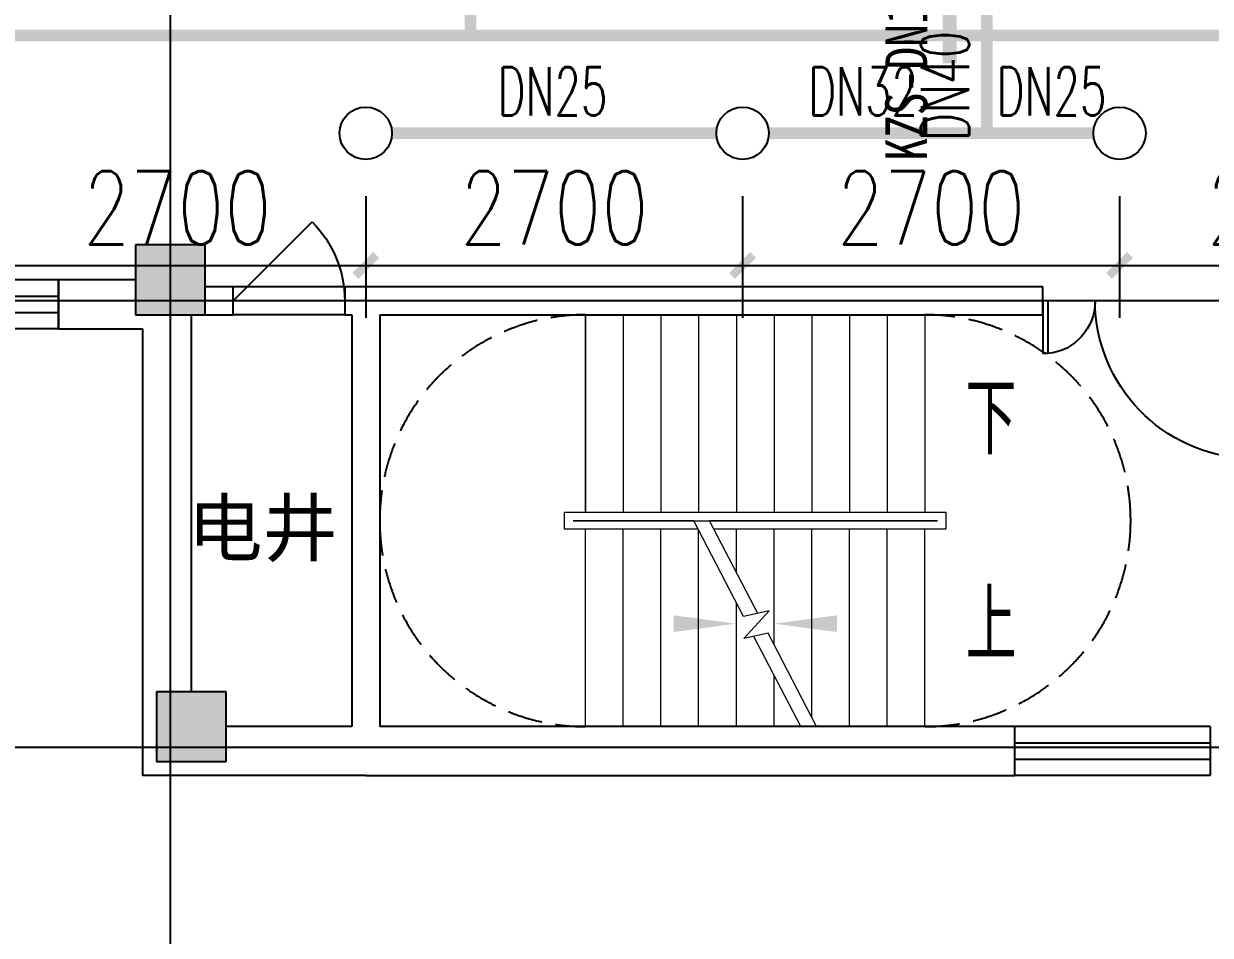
# Model space of a CAD drawing. Extents: x 0 to 2838408, y -923048 to 203859.
# Drawn here: x 2688213 to 2696713, y -345719 to -339191 of the extents above; entities that cross this region are included whole.
import ezdxf
from ezdxf.enums import TextEntityAlignment as Align

# ---------------------------------------------------------------- set-up
doc = ezdxf.new("R2010")
doc.units = 0
doc.header["$LTSCALE"] = 1000
doc.linetypes.add('DASH', pattern=[0.35, 0.25, -0.1])
doc.layers.add('A-FLOR-STRS', color=8, linetype='Continuous', lineweight=0)
for name, color, linetype in [('CLAYER', 7, 'Continuous'), ('COLUMN', 9, 'Continuous'), ('DIM_SYMB', 3, 'Continuous'), ('DIM_喷淋', 3, 'Continuous'), ('DOOR_FIRE', 4, 'Continuous'), ('DOTE', 8, 'Continuous'), ('EQUIP_喷头', 7, 'Continuous'), ('PIPE-喷淋', 6, 'Continuous'), ('PUB_HATCH', 8, 'Continuous'), ('PUB_TEXT', 7, 'Continuous'), ('STAIR', 2, 'Continuous'), ('TEXT_喷淋', 7, 'Continuous'), ('WALL', 9, 'Continuous'), ('WINDOW', 4, 'Continuous'), ('XREF', 8, 'Continuous'), ('抗震支吊架', 2, 'Continuous')]:
    doc.layers.add(name, color=color, linetype=linetype)
doc.styles.add('_TCH_DIM', font='SIMPLEX', dxfattribs={"bigfont": 'GBCBIG'})
doc.styles.add('_TCH_DIM_T3', font='SIMPLEX', dxfattribs={"width": 0.75, "bigfont": 'HZTXT'})
doc.styles.add('_TWT_PIPEDN', font='SIMPLEX', dxfattribs={"width": 0.8, "height": 2.3, "bigfont": 'HZTXT'})
doc.styles.add('kzcad', font='', dxfattribs={"width": 0.8})
doc.styles.add('黑体', font='')
doc.styles.get('kzcad').set_extended_font_data('SimSun')
doc.styles.get('黑体').set_extended_font_data('SimHei')
doc.dimstyles.new('_TWT_ARCH&&150', dxfattribs={"dimtxt": 525, "dimasz": 150, "dimexe": 375, "dimexo": 450, "dimgap": 150, "dimtad": 1, "dimdec": 0, "dimzin": 0, "dimdsep": 46, "dimtxsty": '_TCH_DIM_T3', "dimblk": 'ARCHTICK', "dimcen": 0.09, "dimclrt": 7, "dimazin": 2, "dimtfac": 1, "dimtdec": 0, "dimtix": 1, "dimtmove": 2, "dimatfit": 3, "dimfxl": 1, "dimtolj": 1, "dimtzin": 0, "dimarcsym": 0})

# ---------------------------------------------------------------- blocks, each defined once
blk = doc.blocks.new('$DorLib2D$00000114')
at = {"color": 0}
blk.add_line((0.5, 0), (-0.207, 0.707), dxfattribs=at)
blk.add_arc((0.5, 0), 1, 135, 180, dxfattribs=at)
blk = doc.blocks.new('$DorLib2D$00000225')
at = {"color": 0}
for p, q in [((0.475, -0.0014), (0.475, 0.7521)), ((0.475, 0.7521), (0.5, 0.7521)), ((0.5, -0.0014), (0.5, 0.7521)), ((-0.5, 0), (-0.5, 0.252)), ((-0.475, 0.252), (-0.5, 0.252)), ((-0.475, 0), (-0.475, 0.252)), ((-0.475, 0), (-0.5, 0)), ((0.475, -0.0014), (0.5, -0.0014))]:
    blk.add_line(p, q, dxfattribs=at)
for centre, radius, start, end in [((0.5046, -0.0019), 0.7546, 92.2493, 179.7238), ((-0.5008, 0.0026), 0.2508, 359.7899, 84.0974)]:
    blk.add_arc(centre, radius, start, end, dxfattribs=at)
blk = doc.blocks.new('$WINLIB2D$00000001')
at = {"color": 0}
for points in [[(-0.5, 0.5), (-0.5, -0.5)], [(-0.5, 0.5), (0.5, 0.5)], [(0.5, -0.5), (0.5, 0.5)], [(0.5, 0.1667), (-0.5, 0.1667)], [(0.5, -0.1667), (-0.5, -0.1667)], [(-0.5, -0.5), (0.5, -0.5)]]:
    blk.add_lwpolyline(points, dxfattribs=at)
blk = doc.blocks.new('2F1')
at = {"layer": 'PUB_HATCH'}
for points in [[(2352966.7, -340775.2), (2352966.7, -341275.2), (2353466.7, -341275.2), (2353466.7, -340775.2)], [(2353116.7, -343975.2), (2353116.7, -344475.2), (2353616.7, -344475.2), (2353616.7, -343975.2)]]:
    blk.add_hatch(color=256, dxfattribs=at).paths.add_polyline_path(points)
at = {"layer": 'A-FLOR-STRS'}
for p, q in [((2356191.7, -341275.2), (2354716.7, -341275.2)), ((2354716.7, -341275.2), (2354716.7, -344225.2)), ((2356191.7, -341275.2), (2358621.7, -341275.2)), ((2356191.7, -341275.2), (2356191.7, -342690.2)), ((2356191.7, -342690.2), (2356191.7, -341275.2)), ((2356461.7, -341275.2), (2356461.7, -342690.2)), ((2356731.7, -341275.2), (2356731.7, -342690.2)), ((2357001.7, -341275.2), (2357001.7, -342690.2)), ((2357271.7, -341275.2), (2357271.7, -342690.2)), ((2357541.7, -341275.2), (2357541.7, -342690.2)), ((2357811.7, -341275.2), (2357811.7, -342690.2)), ((2358081.7, -341275.2), (2358081.7, -342690.2)), ((2358351.7, -341275.2), (2358351.7, -342690.2)), ((2358621.7, -341275.2), (2358621.7, -342690.2)), ((2356041.7, -342810.2), (2356041.7, -342690.2)), ((2356041.7, -342690.2), (2358771.7, -342690.2)), ((2358771.7, -342690.2), (2358771.7, -342810.2)), ((2356967.2, -342750.2), (2356101.7, -342750.2)), ((2356101.7, -342750.2), (2356101.7, -342750.2)), ((2356101.7, -342750.2), (2356967.2, -342750.2)), ((2356967.2, -342750.2), (2356191.7, -342750.2)), ((2356191.7, -342750.2), (2358621.7, -342750.2)), ((2357324, -343436.9), (2356967.2, -342750.2)), ((2358621.7, -342750.2), (2357079.9, -342750.2)), ((2357425.1, -343414.5), (2357079.9, -342750.2)), ((2358711.7, -342750.2), (2357079.9, -342750.2)), ((2357079.9, -342750.2), (2358711.7, -342750.2)), ((2358621.7, -342750.2), (2358621.7, -342750.2)), ((2358711.7, -342750.2), (2358711.7, -342750.2)), ((2356998.4, -342810.2), (2356041.7, -342810.2)), ((2356191.7, -344225.2), (2356191.7, -342810.2)), ((2356191.7, -344225.2), (2356191.7, -342810.2)), ((2356461.7, -344225.2), (2356461.7, -342810.2)), ((2356731.7, -344225.2), (2356731.7, -342810.2)), ((2357001.7, -344225.2), (2357001.7, -342816.7)), ((2358771.7, -342810.2), (2357111, -342810.2)), ((2357271.7, -343119.5), (2357271.7, -342810.2)), ((2357541.7, -343639.1), (2357541.7, -342810.2)), ((2357811.7, -344158.7), (2357811.7, -342810.2)), ((2358081.7, -344225.2), (2358081.7, -342810.2)), ((2358351.7, -344225.2), (2358351.7, -342810.2)), ((2358621.7, -344225.2), (2358621.7, -342810.2)), ((2357271.7, -344225.2), (2357271.7, -343336.4)), ((2357506.3, -343396.6), (2357324, -343436.9)), ((2357324.5, -343594.8), (2357506.3, -343396.6)), ((2357498.7, -343556.3), (2357324.5, -343594.8)), ((2357846.3, -344225.2), (2357498.7, -343556.3)), ((2357733.6, -344225.2), (2357397.6, -343578.6)), ((2357541.7, -344225.2), (2357541.7, -343856)), ((2354716.7, -344225.2), (2356191.7, -344225.2)), ((2357733.6, -344225.2), (2356191.7, -344225.2)), ((2358621.7, -344225.2), (2357846.3, -344225.2))]:
    blk.add_line(p, q, dxfattribs=at)
at = {"layer": 'COLUMN'}
for p, q in [((2352966.7, -340775.2), (2352966.7, -341275.2)), ((2353466.7, -340775.2), (2352966.7, -340775.2)), ((2353466.7, -341275.2), (2353466.7, -340775.2)), ((2352966.7, -341275.2), (2353466.7, -341275.2)), ((2353116.7, -343975.2), (2353116.7, -344475.2)), ((2353616.7, -343975.2), (2353116.7, -343975.2)), ((2353616.7, -344475.2), (2353616.7, -343975.2)), ((2353116.7, -344475.2), (2353616.7, -344475.2))]:
    blk.add_line(p, q, dxfattribs=at)
at = {"layer": 'DIM_SYMB'}
for points in [[(2358756.7, -342012.7, 0, 0, 0), (2355454.2, -342012.7, 0, 0, 0), (2355454.2, -343487.7, 0, 0, 0), (2357271.7, -343487.7, 0, 120, 0), (2356821.7, -343487.7, 0, 0, 0)], [(2358756.7, -343487.7, 0, 0, 0), (2357541.7, -343487.7, 0, 120, 0), (2357991.7, -343487.7, 0, 0, 0)]]:
    blk.add_lwpolyline(points, format="xyseb", dxfattribs=at)
at = {"layer": 'DOOR_FIRE'}
for p, q in [((2354466.7, -341075.2, 100), (2353666.7, -341075.2, 100)), ((2354466.7, -341275.2, 100), (2353666.7, -341275.2, 100))]:
    blk.add_line(p, q, dxfattribs=at)
at = {"layer": 'DOTE'}
for p, q in [((2353216.7, -327575.2), (2353216.7, -410775.2)), ((2453916.7, -341175.2), (2343216.7, -341175.2)), ((2364062.1, -344375.2), (2343616.1, -344375.2))]:
    blk.add_line(p, q, dxfattribs=at)
at = {"layer": 'STAIR', "color": 9, "linetype": 'DASH'}
for p, q in [((2354716.7, -342750.2), (2354716.7, -342750.2)), ((2360096.7, -342750.2), (2360096.7, -342750.2))]:
    blk.add_line(p, q, dxfattribs=at)
for points in [[(2356191.7, -341275.2, 0.414214), (2354716.7, -342750.2)], [(2358621.7, -341275.2, -0.414214), (2360096.7, -342750.2)], [(2356191.7, -344225.2, -0.414214), (2354716.7, -342750.2)], [(2358621.7, -344225.2, 0.414214), (2360096.7, -342750.2)]]:
    blk.add_lwpolyline(points, format="xyb", dxfattribs=at)
at = {"layer": 'WALL'}
for p, q in [((2352966.7, -341025.2), (2352416.7, -341025.2)), ((2352416.7, -341025.2), (2352416.7, -341375.2)), ((2353666.7, -341075.2), (2353466.7, -341075.2)), ((2353666.7, -341275.2), (2353666.7, -341075.2)), ((2354616.7, -341075.2), (2354466.7, -341075.2)), ((2354466.7, -341075.2), (2354466.7, -341275.2)), ((2359466.7, -341075.2), (2354616.7, -341075.2)), ((2359466.7, -341275.2), (2359466.7, -341075.2)), ((2353366.7, -341275.2), (2353366.7, -343975.2)), ((2353466.7, -341275.2), (2353666.7, -341275.2)), ((2354466.7, -341275.2), (2354516.7, -341275.2)), ((2354516.7, -341275.2), (2354516.7, -344225.2)), ((2354716.7, -341275.2), (2354716.7, -344225.2)), ((2354716.7, -341275.2), (2359466.7, -341275.2)), ((2352416.7, -341375.2), (2353016.7, -341375.2)), ((2353016.7, -341375.2), (2353016.7, -344575.2)), ((2354516.7, -344225.2), (2353616.7, -344225.2)), ((2359266.7, -344225.2), (2354716.7, -344225.2)), ((2359266.7, -344575.2), (2359266.7, -344225.2)), ((2354616.7, -344575.2), (2353016.7, -344575.2)), ((2354616.7, -344575.2), (2359266.7, -344575.2))]:
    blk.add_line(p, q, dxfattribs=at)
at = {"layer": 'DOOR_FIRE', "zscale": 200, "rotation": 180}
for name, p, xscale, yscale in [('$DorLib2D$00000114', (2354066.7, -341175.2), 800, -800), ('$DorLib2D$00000225', (2360216.7, -341175.2), -1500, 1500)]:
    blk.add_blockref(name, p, dxfattribs=dict(at, xscale=xscale, yscale=yscale))
at = {"layer": 'WINDOW'}
for p, xscale, yscale, zscale, rotation in [((2351216.7, -341200.2), 2400, 350, 2400, 179.9999999999998), ((2359966.7, -344400.2), 1400, -350, 1400, 180.0000000000002)]:
    blk.add_blockref('$WINLIB2D$00000001', p, dxfattribs=dict(at, xscale=xscale, yscale=yscale, zscale=zscale, rotation=rotation))
at = {"layer": 'CLAYER', "style": '黑体'}
blk.add_text('电井', height=394.3, dxfattribs=at).set_placement((2353339.4, -342999.1))
at = {"layer": 'PUB_TEXT', "color": 7, "style": '_TCH_DIM'}
for s, p in [('下', (2358914.2, -342275.2)), ('上', (2358914.2, -343750.2))]:
    blk.add_text(s, height=506.4, dxfattribs=at).set_placement(p)
blk = doc.blocks.new('_ArchTick')
at = {"color": 0, "linetype": 'ByBlock', "const_width": 0.4}
blk.add_lwpolyline([(-0.5, -0.5), (0.5, 0.5)], dxfattribs=at)
blk = doc.blocks.new('*D2036')
at = {"layer": 'Defpoints', "color": 0, "linetype": 'ByBlock', "transparency": 16777216}
for p in [(2696062.5, -339975.2), (2698662.5, -339975.2), (2698662.5, -340921.8)]:
    blk.add_point(p, dxfattribs=at)
at = {"layer": 'DIM_喷淋', "color": 0, "linetype": 'ByBlock', "lineweight": -2, "transparency": 16777216}
for p, q in [((2696062.5, -340425.2), (2696062.5, -341296.8)), ((2698662.5, -340425.2), (2698662.5, -341296.8)), ((2696062.5, -340921.8), (2698662.5, -340921.8))]:
    blk.add_line(p, q, dxfattribs=at)
at = {"layer": 'DIM_喷淋', "color": 0, "linetype": 'ByBlock', "lineweight": -2, "transparency": 16777216, "xscale": 150, "yscale": 150, "zscale": 150, "rotation": 180}
blk.add_blockref('_ArchTick', (2696062.5, -340921.8), dxfattribs=at)
at = {"layer": 'DIM_喷淋', "color": 0, "linetype": 'ByBlock', "lineweight": -2, "transparency": 16777216, "xscale": 150, "yscale": 150, "zscale": 150}
blk.add_blockref('_ArchTick', (2698662.5, -340921.8), dxfattribs=at)
at = {"layer": 'DIM_喷淋', "color": 7, "linetype": 'ByBlock', "transparency": 16777216, "insert": (2697362.5, -340509.3), "char_height": 525, "attachment_point": 5, "style": '_TCH_DIM_T3'}
blk.add_mtext('\\A1;2600', dxfattribs=at)
blk = doc.blocks.new('*D2037')
at = {"layer": 'Defpoints', "color": 0, "linetype": 'ByBlock', "transparency": 16777216}
for p in [(2693362.5, -339975.2), (2696062.5, -339975.2), (2696062.5, -340921.8)]:
    blk.add_point(p, dxfattribs=at)
at = {"layer": 'DIM_喷淋', "color": 0, "linetype": 'ByBlock', "lineweight": -2, "transparency": 16777216}
for p, q in [((2693362.5, -340425.2), (2693362.5, -341296.8)), ((2696062.5, -340425.2), (2696062.5, -341296.8)), ((2693362.5, -340921.8), (2696062.5, -340921.8))]:
    blk.add_line(p, q, dxfattribs=at)
at = {"layer": 'DIM_喷淋', "color": 0, "linetype": 'ByBlock', "lineweight": -2, "transparency": 16777216, "xscale": 150, "yscale": 150, "zscale": 150, "rotation": 180}
blk.add_blockref('_ArchTick', (2693362.5, -340921.8), dxfattribs=at)
at = {"layer": 'DIM_喷淋', "color": 0, "linetype": 'ByBlock', "lineweight": -2, "transparency": 16777216, "xscale": 150, "yscale": 150, "zscale": 150}
blk.add_blockref('_ArchTick', (2696062.5, -340921.8), dxfattribs=at)
at = {"layer": 'DIM_喷淋', "color": 7, "linetype": 'ByBlock', "transparency": 16777216, "insert": (2694712.5, -340509.3), "char_height": 525, "attachment_point": 5, "style": '_TCH_DIM_T3'}
blk.add_mtext('\\A1;2700', dxfattribs=at)
blk = doc.blocks.new('*D2038')
at = {"layer": 'Defpoints', "color": 0, "linetype": 'ByBlock', "transparency": 16777216}
for p in [(2690662.5, -339975.2), (2693362.5, -339975.2), (2693362.5, -340921.8)]:
    blk.add_point(p, dxfattribs=at)
at = {"layer": 'DIM_喷淋', "color": 0, "linetype": 'ByBlock', "lineweight": -2, "transparency": 16777216}
for p, q in [((2690662.5, -340425.2), (2690662.5, -341296.8)), ((2693362.5, -340425.2), (2693362.5, -341296.8)), ((2690662.5, -340921.8), (2693362.5, -340921.8))]:
    blk.add_line(p, q, dxfattribs=at)
at = {"layer": 'DIM_喷淋', "color": 0, "linetype": 'ByBlock', "lineweight": -2, "transparency": 16777216, "xscale": 150, "yscale": 150, "zscale": 150, "rotation": 180}
blk.add_blockref('_ArchTick', (2690662.5, -340921.8), dxfattribs=at)
at = {"layer": 'DIM_喷淋', "color": 0, "linetype": 'ByBlock', "lineweight": -2, "transparency": 16777216, "xscale": 150, "yscale": 150, "zscale": 150}
blk.add_blockref('_ArchTick', (2693362.5, -340921.8), dxfattribs=at)
at = {"layer": 'DIM_喷淋', "color": 7, "linetype": 'ByBlock', "transparency": 16777216, "insert": (2692012.5, -340509.3), "char_height": 525, "attachment_point": 5, "style": '_TCH_DIM_T3'}
blk.add_mtext('\\A1;2700', dxfattribs=at)
blk = doc.blocks.new('*D2039')
at = {"layer": 'Defpoints', "color": 0, "linetype": 'ByBlock', "transparency": 16777216}
for p in [(2687962.5, -339975.2), (2690662.5, -339975.2), (2690662.5, -340921.8)]:
    blk.add_point(p, dxfattribs=at)
at = {"layer": 'DIM_喷淋', "color": 0, "linetype": 'ByBlock', "lineweight": -2, "transparency": 16777216}
for p, q in [((2687962.5, -340425.2), (2687962.5, -341296.8)), ((2690662.5, -340425.2), (2690662.5, -341296.8)), ((2687962.5, -340921.8), (2690662.5, -340921.8))]:
    blk.add_line(p, q, dxfattribs=at)
at = {"layer": 'DIM_喷淋', "color": 0, "linetype": 'ByBlock', "lineweight": -2, "transparency": 16777216, "xscale": 150, "yscale": 150, "zscale": 150, "rotation": 180}
blk.add_blockref('_ArchTick', (2687962.5, -340921.8), dxfattribs=at)
at = {"layer": 'DIM_喷淋', "color": 0, "linetype": 'ByBlock', "lineweight": -2, "transparency": 16777216, "xscale": 150, "yscale": 150, "zscale": 150}
blk.add_blockref('_ArchTick', (2690662.5, -340921.8), dxfattribs=at)
at = {"layer": 'DIM_喷淋', "color": 7, "linetype": 'ByBlock', "transparency": 16777216, "insert": (2689312.5, -340509.3), "char_height": 525, "attachment_point": 5, "style": '_TCH_DIM_T3'}
blk.add_mtext('\\A1;2700', dxfattribs=at)
blk = doc.blocks.new('$TwtSys$00000125')
blk.add_circle((0, 0, 0), 1)

msp = doc.modelspace()

# ---------------------------------------------------------------- linework, layer by layer
at = {"layer": 'PIPE-喷淋', "linetype": 'ByBlock', "ltscale": 1.5, "const_width": 82.5}
for points in [[(2691412.5, -337475.2), (2691412.5, -339275.2)], [(2695112.5, -337475.2), (2695112.5, -339275.2)], [(2687112.5, -339275.2), (2691412.5, -339275.2)], [(2691412.5, -339275.2), (2695112.5, -339275.2)], [(2695112.5, -339275.2), (2699412.5, -339275.2)], [(2695112.5, -339275.2), (2695112.5, -339975.2)], [(2690850, -339975.2), (2693175, -339975.2)], [(2693550, -339975.2), (2695112.5, -339975.2)], [(2695112.5, -339975.2), (2695875, -339975.2)]]:
    msp.add_lwpolyline(points, dxfattribs=at)
at = {"layer": '抗震支吊架', "color": 4, "const_width": 100}
msp.add_lwpolyline([(2694845.9, -339475.2), (2694845.9, -339075.2)], dxfattribs=at)

# ---------------------------------------------------------------- block references
at = {"layer": 'EQUIP_喷头', "linetype": 'ByBlock', "xscale": 187.5, "yscale": 187.5, "zscale": 187.5}
for p in [(2690662.5, -339975.2), (2693362.5, -339975.2), (2696062.5, -339975.2)]:
    msp.add_blockref('$TwtSys$00000125', p, dxfattribs=at)
at = {"layer": 'XREF'}
msp.add_blockref('2F1', (336045.8, 0), dxfattribs=at)

# ---------------------------------------------------------------- texts
at = {"layer": 'TEXT_喷淋', "color": 251, "linetype": 'ByBlock', "style": '_TWT_PIPEDN', "width": 0.64}
msp.add_text('DN40', height=345, rotation=90, dxfattribs=at).set_placement((2694985, -340030))
for s, p in [('DN25', (2691607.7, -339847.7)), ('DN32', (2693832.7, -339847.7)), ('DN25', (2695182.7, -339847.7))]:
    msp.add_text(s, height=345, dxfattribs=at).set_placement(p)
at = {"layer": '抗震支吊架', "color": 4, "style": 'kzcad', "width": 0.8}
msp.add_text('KZS-DN100-T', height=300, rotation=89.88539, dxfattribs=at).set_placement((2694685.9, -339275.2), align=Align.CENTER)

# ---------------------------------------------------------------- dimensions: what is measured, and where the dimension line sits
at = {"layer": 'DIM_喷淋', "linetype": 'ByBlock'}
for p1, p2, picture, middle in [((2687962.5, -339975.2), (2690662.5, -339975.2), '*D2039', (2689312.5, -340509.3)), ((2690662.5, -339975.2), (2693362.5, -339975.2), '*D2038', (2692012.5, -340509.3)), ((2693362.5, -339975.2), (2696062.5, -339975.2), '*D2037', (2694712.5, -340509.3)), ((2696062.5, -339975.2), (2698662.5, -339975.2), '*D2036', (2697362.5, -340509.3))]:
    dim = msp.add_aligned_dim(p1=p1, p2=p2, distance=-946.6, dimstyle='_TWT_ARCH&&150', dxfattribs=at)
    dim.commit()
    dim.dimension.update_dxf_attribs({"geometry": picture, "text_midpoint": middle})

doc.saveas('drawing.dxf')
